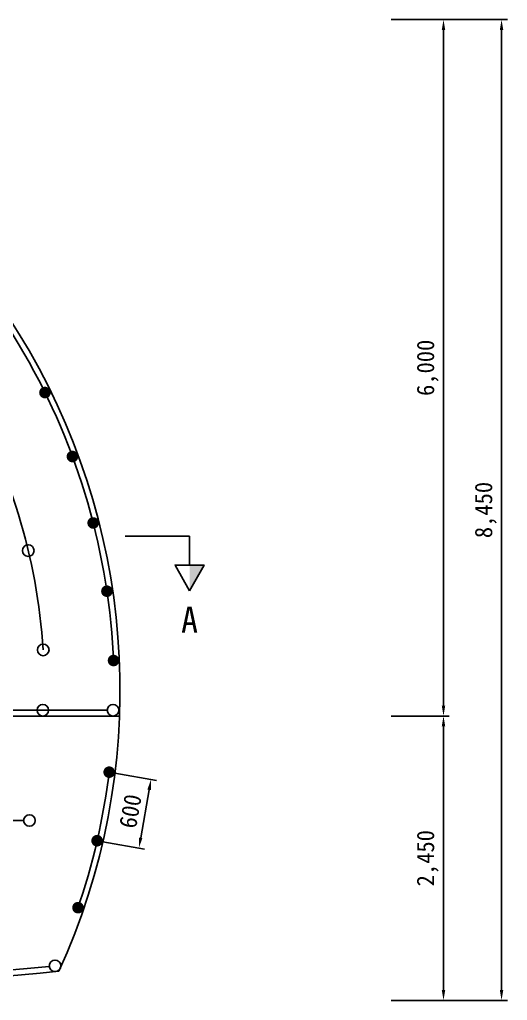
# Model space of a CAD drawing. Header units: millimetres. Extents: x -57518 to 189430, y -17322 to 123318.
# Drawn here: x 164435 to 168636, y 20626 to 29076 of the extents above; entities that cross this region are included whole.
import ezdxf
from ezdxf.enums import TextEntityAlignment as Align

# ---------------------------------------------------------------- set-up
doc = ezdxf.new("R2010")
doc.units = ezdxf.units.MM
doc.header["$LTSCALE"] = 500
doc.header["$PDMODE"] = 1
for name, color, linetype in [('CS-BLST', 4, 'Continuous'), ('CS-BLST-LIN1', 2, 'Continuous'), ('CS-BLST-LIN2', 2, 'Continuous'), ('CS-BLST-LIN3', 2, 'Continuous'), ('CS-BLST-TEX1', 6, 'Continuous'), ('CS-DIMS', 1, 'Continuous'), ('CS-EXCV', 3, 'E-DIGLN01'), ('CS-SYMB', 2, 'Continuous'), ('CS-TEX1', 6, 'Continuous')]:
    doc.layers.add(name, color=color, linetype=linetype)
doc.styles.add('굴림체', font='')
doc.styles.get('굴림체').set_extended_font_data('GulimChe')
doc.linetypes.add('E-DIGLN01', pattern='A,0.9,-0.2,[19,kscals.shx,S=0.1,R=180,X=0,Y=0],0.9', length=2)
doc.dimstyles.new('DIM01-50', dxfattribs={"dimscale": 50, "dimtxt": 3, "dimasz": 1.8, "dimexe": 1, "dimexo": 1, "dimgap": 1, "dimtad": 1, "dimdec": 0, "dimzin": 9, "dimdsep": 46, "dimlunit": 6, "dimtxsty": '굴림체', "dimcen": 2.5, "dimclrt": 3, "dimadec": 4, "dimazin": 0, "dimtfac": 1, "dimtdec": 0, "dimtmove": 2, "dimatfit": 3, "dimfxl": 1, "dimtolj": 1, "dimtzin": 0, "dimarcsym": 0})

# ---------------------------------------------------------------- blocks, each defined once
blk = doc.blocks.new('*D70')
at = {"layer": 'CS-DIMS', "color": 0, "lineweight": -2, "transparency": 16777216}
for p, q in [((167635.6, 23076.2), (168135.6, 23076.2)), ((168085.6, 20716.2), (168085.6, 22986.2)), ((167635.6, 20626.2), (168135.6, 20626.2))]:
    blk.add_line(p, q, dxfattribs=at)
at = {"layer": 'CS-DIMS', "color": 0, "transparency": 16777216}
for points in [[(168070.6, 22986.2), (168100.6, 22986.2), (168085.6, 23076.2)], [(168070.6, 20716.2), (168100.6, 20716.2), (168085.6, 20626.2)]]:
    blk.add_solid(points, dxfattribs=at)
at = {"layer": 'Defpoints', "color": 0, "transparency": 16777216}
for p in [(167585.6, 23076.2), (168085.6, 23076.2), (167585.6, 20626.2)]:
    blk.add_point(p, dxfattribs=at)
at = {"layer": 'CS-DIMS', "color": 3, "transparency": 16777216, "insert": (167949.4, 21851.2), "char_height": 150, "attachment_point": 5, "rotation": 90, "style": '굴림체'}
blk.add_mtext('\\A1;2,450', dxfattribs=at)
blk = doc.blocks.new('*D71')
at = {"layer": 'CS-DIMS', "color": 0, "lineweight": -2, "transparency": 16777216}
for p, q in [((168135.6, 29076.2), (168635.6, 29076.2)), ((168585.6, 20716.2), (168585.6, 28986.2)), ((168135.6, 20626.2), (168635.6, 20626.2))]:
    blk.add_line(p, q, dxfattribs=at)
at = {"layer": 'CS-DIMS', "color": 0, "transparency": 16777216}
for points in [[(168570.6, 28986.2), (168600.6, 28986.2), (168585.6, 29076.2)], [(168570.6, 20716.2), (168600.6, 20716.2), (168585.6, 20626.2)]]:
    blk.add_solid(points, dxfattribs=at)
at = {"layer": 'Defpoints', "color": 0, "transparency": 16777216}
for p in [(168085.6, 29076.2), (168585.6, 29076.2), (168085.6, 20626.2)]:
    blk.add_point(p, dxfattribs=at)
at = {"layer": 'CS-DIMS', "color": 3, "transparency": 16777216, "insert": (168449.4, 24851.2), "char_height": 150, "attachment_point": 5, "rotation": 90, "style": '굴림체'}
blk.add_mtext('\\A1;8,450', dxfattribs=at)
blk = doc.blocks.new('*D72')
at = {"layer": 'CS-DIMS', "color": 0, "lineweight": -2, "transparency": 16777216}
for p, q in [((167635.6, 29076.2), (168135.6, 29076.2)), ((168085.6, 23166.2), (168085.6, 28986.2)), ((167635.6, 23076.2), (168135.6, 23076.2))]:
    blk.add_line(p, q, dxfattribs=at)
at = {"layer": 'CS-DIMS', "color": 0, "transparency": 16777216}
for points in [[(168070.6, 28986.2), (168100.6, 28986.2), (168085.6, 29076.2)], [(168070.6, 23166.2), (168100.6, 23166.2), (168085.6, 23076.2)]]:
    blk.add_solid(points, dxfattribs=at)
at = {"layer": 'Defpoints', "color": 0, "transparency": 16777216}
for p in [(167585.6, 29076.2), (168085.6, 29076.2), (167585.6, 23076.2)]:
    blk.add_point(p, dxfattribs=at)
at = {"layer": 'CS-DIMS', "color": 3, "transparency": 16777216, "insert": (167949.5, 26076.2), "char_height": 150, "attachment_point": 5, "rotation": 90, "style": '굴림체'}
blk.add_mtext('\\A1;6,000', dxfattribs=at)
blk = doc.blocks.new('*D21')
at = {"layer": 'CS-DIMS', "color": 0, "lineweight": -2, "transparency": 16777216}
for p, q in [((165255.5, 22583.8), (165615.3, 22520.5)), ((165477.7, 22027.1), (165550.5, 22440.5)), ((165151.6, 21993.2), (165511.4, 21929.8))]:
    blk.add_line(p, q, dxfattribs=at)
at = {"layer": 'CS-DIMS', "color": 0, "transparency": 16777216}
for points in [[(165535.7, 22443.1), (165565.3, 22437.9), (165566.1, 22529.2)], [(165463, 22029.7), (165492.5, 22024.5), (165462.1, 21938.5)]]:
    blk.add_solid(points, dxfattribs=at)
at = {"layer": 'Defpoints', "color": 0, "transparency": 16777216}
for p in [(165206.3, 22592.5), (165566.1, 22529.2), (165102.3, 22001.8)]:
    blk.add_point(p, dxfattribs=at)
at = {"layer": 'CS-DIMS', "color": 3, "transparency": 16777216, "insert": (165389.3, 22255.8), "char_height": 150, "attachment_point": 5, "rotation": 80.01733, "style": '굴림체'}
blk.add_mtext('\\A1;600', dxfattribs=at)
blk = doc.blocks.new('SECB_L1')
at = {"layer": 'CS-SYMB'}
for p in [(-11.1, 4.99), (0, 0)]:
    blk.add_line(p, (-11.1, 0), dxfattribs=at)
blk.add_lwpolyline([(-11.1, 9.41), (-8.6, 4.99), (-13.6, 4.99)], close=True, dxfattribs=at)
blk.add_solid([(-11.1, 9.41), (-11.1, 9.41), (-11.1, 4.99), (-13.6, 4.99)], dxfattribs=at)
at = {"layer": 'CS-TEX1', "style": '굴림체', "flags": 4}
for tag, rotation in [('A_090', 270), ('A_270', 90), ('A_180', 180)]:
    blk.add_attdef(tag, text='', height=5, rotation=rotation, dxfattribs=at).set_placement((-10.79, 14), align=Align.MIDDLE)
blk.add_attdef('A_000', text='', height=4.5, dxfattribs=at).set_placement((-11.1, 14.41), align=Align.MIDDLE)

msp = doc.modelspace()

# ---------------------------------------------------------------- linework, layer by layer
at = {"layer": 'CS-BLST', "lineweight": 0, "const_width": 50, "elevation": 0}
for points in [[(164647.3, 25838.8, -1), (164659.4, 25887.3, -1)], [(164881.5, 25288.5, -1), (164898.6, 25335.5, -1)], [(165057.7, 24717, -1), (165079.5, 24762, -1)], [(165173.9, 24130.3, -1), (165200.3, 24172.8, -1)], [(165228.9, 23534.8, -1), (165259.5, 23574.3, -1)], [(165187.9, 22575.5, -1), (165224.7, 22609.4, -1)], [(165082.3, 21986.9, -1), (165122.4, 22016.8, -1)], [(164916.5, 21412.2, -1), (164959.4, 21437.9, -1)]]:
    msp.add_lwpolyline(points, format="xyb", close=True, dxfattribs=at)
at = {"layer": 'CS-BLST'}
for centre in [(164509.4, 24501.4, 0), (164638.3, 23646.2, 0), (164634.9, 23126.2, 0), (165239.8, 23126.2, 0), (164519.9, 22176.2, 0), (164740.3, 20924.1, 0)]:
    msp.add_circle(centre, 50, dxfattribs=at)
at = {"layer": 'CS-BLST-LIN1'}
msp.add_line((154689.5, 22176.2, 0), (164469.9, 22176.2, 0), dxfattribs=at)
at = {"layer": 'CS-BLST-LIN1', "elevation": 0, "flags": 128}
msp.add_lwpolyline([(153963.6, 23126.2), (165189.8, 23126.2)], dxfattribs=at)
at = {"layer": 'CS-BLST-LIN1'}
msp.add_arc((159579.7, 74523.4, 0), 53847.2, 264.55368, 275.44632, dxfattribs=at)
at = {"layer": 'CS-BLST-LIN2', "elevation": 0, "flags": 128}
msp.add_lwpolyline([(164638.3, 23646.2, 0.114801), (163953.1, 25901.2, 0.267949), (159579.7, 28426.2)], format="xyb", dxfattribs=at)
at = {"layer": 'CS-BLST-LIN3', "elevation": 0, "flags": 128}
for points in [[(165245.3, 23529.6, 0.12165), (164472.7, 26201.2, 0.281041), (159304.6, 29019.5)], [(165209.3, 22617.3, -0.053932), (164929.8, 21401.4, -0.053932)]]:
    msp.add_lwpolyline(points, format="xyb", dxfattribs=at)
at = {"layer": 'CS-EXCV', "elevation": 0, "flags": 128}
msp.add_lwpolyline([(164773.9, 20877.1, 0.242296), (164516, 26226.2, 0.57735), (154643.3, 26226.2, 0.242296), (154385.5, 20877.1)], format="xyb", dxfattribs=at)
msp.add_lwpolyline([(153863.9, 23076.2), (165295.4, 23076.2)], dxfattribs=at)
at = {"layer": 'CS-EXCV'}
msp.add_arc((159579.7, 74523.4, 0), 53897.2, 264.46968, 275.53032, dxfattribs=at)

# ---------------------------------------------------------------- block references
at = {"layer": 'CS-SYMB'}
ref = msp.add_blockref('SECB_L1', (165343.6, 24626.2, 0), dxfattribs=dict(at, xscale=50, yscale=50, zscale=50, rotation=179.9999999996665))
ref.add_attrib('A_000', 'A', dxfattribs={"layer": 'CS-BLST-TEX1', "height": 225, "rotation": 360, "style": '굴림체', "flags": 4}).set_placement((165898.5, 23905.9, 0), align=Align.MIDDLE)

# ---------------------------------------------------------------- dimensions: what is measured, and where the dimension line sits
at = {"layer": 'CS-DIMS'}
for base, p1, p2, picture, middle in [((168085.6, 29076.2, 0), (167585.6, 23076.2, 0), (167585.6, 29076.2, 0), '*D72', (167949.5, 26076.2, 0)), ((168585.6, 29076.2, 0), (168085.6, 20626.2, 0), (168085.6, 29076.2, 0), '*D71', (168449.4, 24851.2, 0)), ((168085.6, 23076.2, 0), (167585.6, 20626.2, 0), (167585.6, 23076.2, 0), '*D70', (167949.4, 21851.2, 0))]:
    dim = msp.add_linear_dim(base=base, p1=p1, p2=p2, angle=90, dimstyle='DIM01-50', dxfattribs=at)
    dim.commit()
    dim.dimension.update_dxf_attribs({"geometry": picture, "text_midpoint": middle})
dim = msp.add_aligned_dim(p1=(165102.3, 22001.8, 0), p2=(165206.3, 22592.5, 0), distance=-365.3, text='600', dimstyle='DIM01-50', dxfattribs=at)
dim.commit()
dim.dimension.update_dxf_attribs({"geometry": '*D21', "text_midpoint": (165389.3, 22255.8, 0)})

doc.saveas('drawing.dxf')
